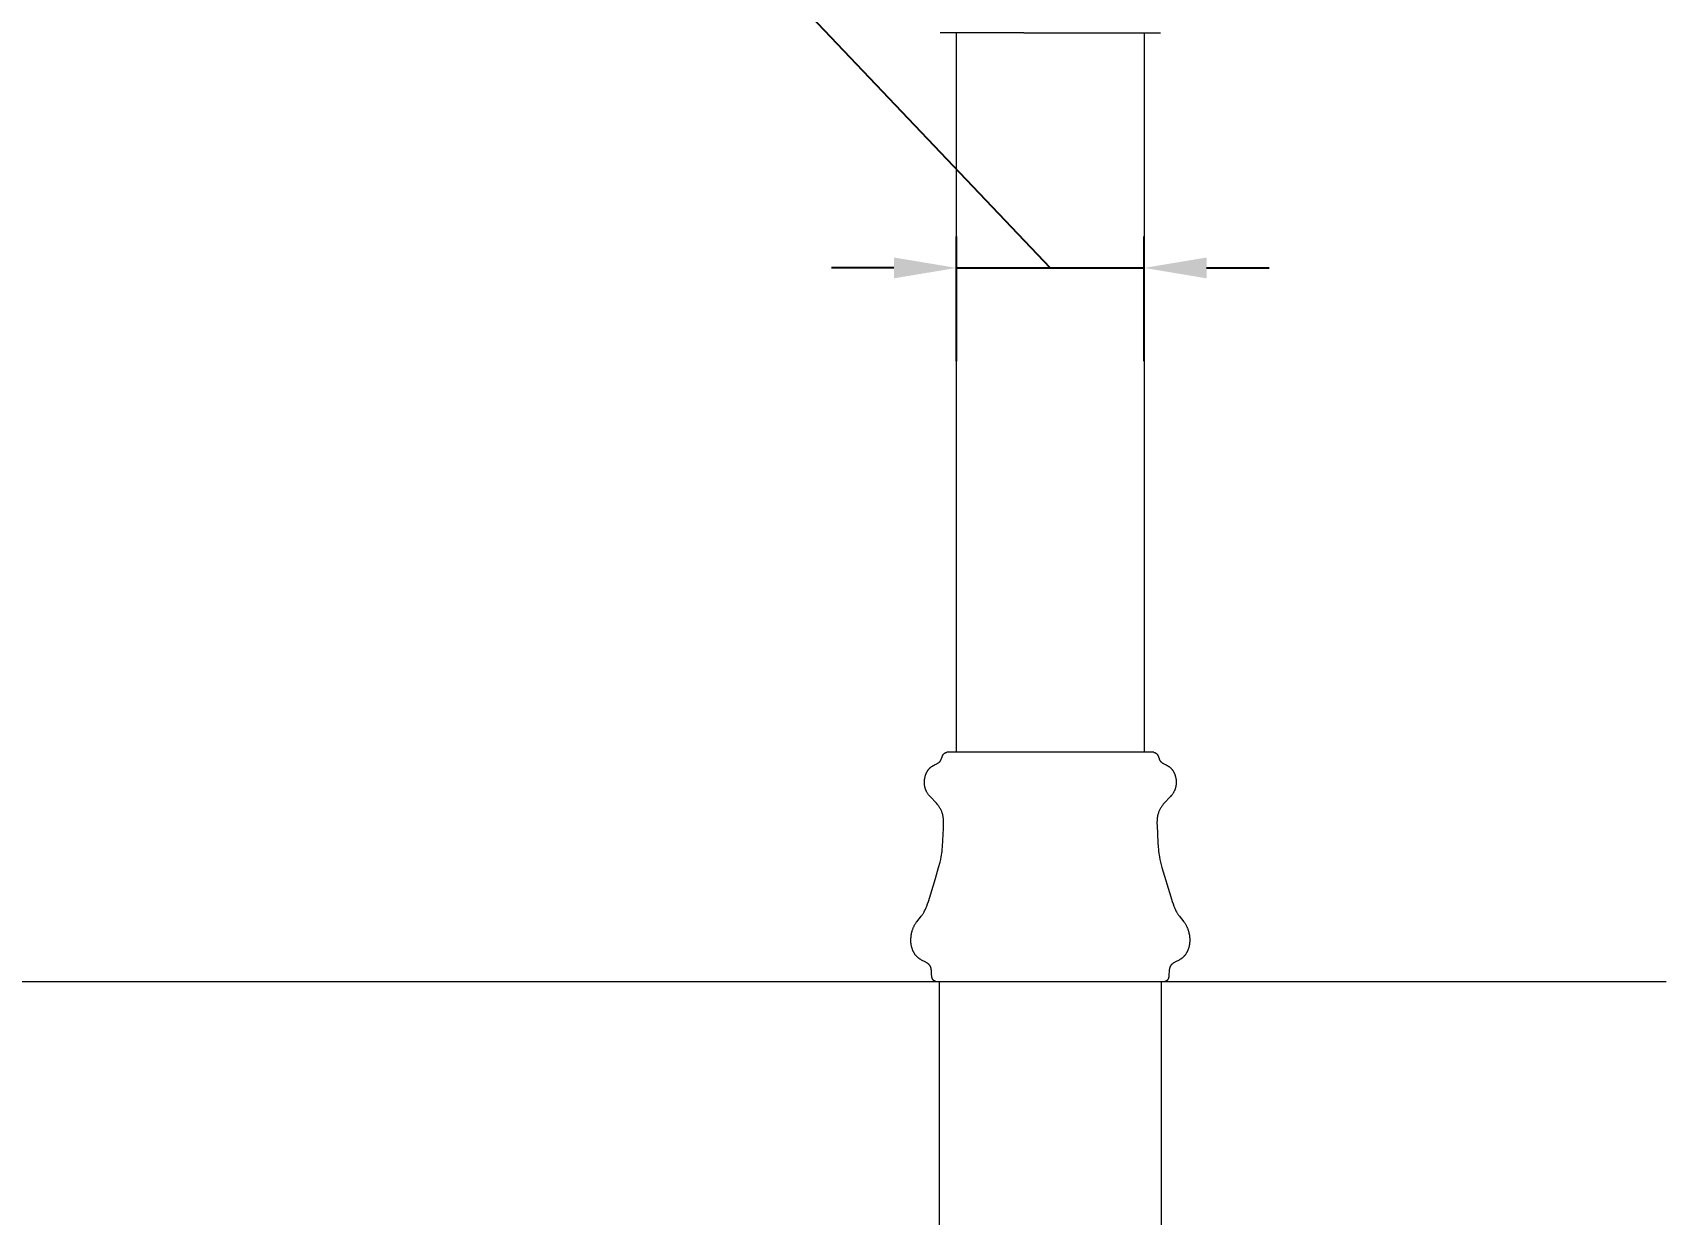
# Model space of a CAD drawing. Header units: inches. Extents: x -13 to 609, y -6 to 131.
# Drawn here: x 65.74 to 91.84, y 52.71 to 71.59 of the extents above; entities that cross this region are included whole.
import ezdxf

# ---------------------------------------------------------------- set-up
doc = ezdxf.new("R2010")
doc.units = ezdxf.units.IN
doc.header["$PDSIZE"] = -1
doc.layers.add('ZANO_R', color=7, linetype='Continuous', lineweight=0)
doc.styles.add('Arial', font='arial.ttf')
doc.styles.get("Standard").update_dxf_attribs({"font": 'ARIALUNI.TTF'})
doc.dimstyles.new('amerykanie', dxfattribs={"dimtxt": 50, "dimasz": 50, "dimexe": 0.5, "dimexo": 0.5, "dimgap": 1, "dimtad": 1, "dimdec": 0, "dimzin": 0, "dimlunit": 5, "dimtxsty": 'Standard', "dimcen": 0.09, "dimclrd": 1, "dimclre": 1, "dimclrt": 1, "dimazin": 0, "dimtfac": 1, "dimtdec": 0, "dimtmove": 0, "dimatfit": 3, "dimfxl": 1, "dimtzin": 0, "dimarcsym": 1})

# ---------------------------------------------------------------- blocks, each defined once
blk = doc.blocks.new('*D438')
at = {"layer": 'Defpoints', "color": 0}
for p in [(83.493, 67.832), (80.497, 65.842), (83.493, 65.842)]:
    blk.add_point(p, dxfattribs=at)
at = {"layer": 'ZANO_R', "color": 1, "lineweight": -2}
for p, q in [((75.414, 72.583), (77.478, 72.583)), ((77.478, 72.583), (81.995, 67.832)), ((80.497, 66.342), (80.497, 68.332)), ((83.493, 66.342), (83.493, 68.332)), ((79.497, 67.832), (78.497, 67.832)), ((80.497, 67.832), (83.493, 67.832)), ((84.493, 67.832), (85.493, 67.832))]:
    blk.add_line(p, q, dxfattribs=at)
at = {"layer": 'ZANO_R', "color": 1}
for points in [[(79.497, 67.665), (79.497, 67.998), (80.497, 67.832)], [(84.493, 67.998), (84.493, 67.665), (83.493, 67.832)]]:
    blk.add_solid(points, dxfattribs=at)
at = {"layer": 'ZANO_R', "color": 1, "insert": (76.446, 73.913), "char_height": 1.625, "attachment_point": 5, "style": 'Arial'}
blk.add_mtext('3', dxfattribs=at)

msp = doc.modelspace()

# ---------------------------------------------------------------- linework, layer by layer
at = {"layer": 'ZANO_R'}
for p, q in [((81.57025, 71.58978), (80.23657, 71.58978)), ((80.49704, 60.09371), (80.49704, 71.58978)), ((81.57025, 71.58978), (83.75349, 71.58978)), ((83.4931, 71.58978), (83.4931, 60.09371)), ((80.2708, 60.03202), (80.27282, 60.03677)), ((80.27282, 60.03677), (80.27497, 60.04145)), ((80.27497, 60.04145), (80.27629, 60.04414)), ((80.27629, 60.04414), (80.27765, 60.04676)), ((80.27765, 60.04676), (80.27905, 60.04932)), ((80.27905, 60.04932), (80.28049, 60.0518)), ((80.28049, 60.0518), (80.28197, 60.05422)), ((80.28197, 60.05422), (80.28349, 60.05657)), ((80.28349, 60.05657), (80.28505, 60.05885)), ((80.28505, 60.05885), (80.28666, 60.06106)), ((80.28666, 60.06106), (80.28832, 60.0632)), ((80.28832, 60.0632), (80.29002, 60.06528)), ((80.29002, 60.06528), (80.29177, 60.06728)), ((80.29177, 60.06728), (80.29357, 60.06922)), ((80.29357, 60.06922), (80.29542, 60.07109)), ((80.29542, 60.07109), (80.29732, 60.0729)), ((80.29732, 60.0729), (80.29927, 60.07463)), ((80.29927, 60.07463), (80.30128, 60.0763)), ((80.30128, 60.0763), (80.30335, 60.0779)), ((80.30335, 60.0779), (80.30547, 60.07943)), ((80.30547, 60.07943), (80.30765, 60.08089)), ((80.30765, 60.08089), (80.30989, 60.08228)), ((80.30989, 60.08228), (80.31219, 60.08361)), ((80.31219, 60.08361), (80.31455, 60.08487)), ((80.31455, 60.08487), (80.31698, 60.08606)), ((80.31698, 60.08606), (80.31947, 60.08718)), ((80.31947, 60.08718), (80.32203, 60.08824)), ((80.32203, 60.08824), (80.32465, 60.08922)), ((80.32465, 60.08922), (80.32734, 60.09014)), ((80.32734, 60.09014), (80.3301, 60.09099)), ((80.3301, 60.09099), (80.33293, 60.09177)), ((80.33293, 60.09177), (80.33583, 60.09249)), ((80.33583, 60.09249), (80.33881, 60.09313)), ((80.33881, 60.09313), (80.34186, 60.09371)), ((80.34346, 60.09371), (80.34198, 60.09371)), ((80.42724, 60.09371), (80.34346, 60.09371)), ((80.70441, 60.09371), (80.42724, 60.09371)), ((82.01611, 60.09371), (80.70441, 60.09371)), ((83.32369, 60.09371), (82.01611, 60.09371)), ((83.58604, 60.09371), (83.32369, 60.09371)), ((83.63583, 60.09371), (83.58604, 60.09371)), ((83.64594, 60.09371), (83.63583, 60.09371)), ((83.64795, 60.09371), (83.64594, 60.09371)), ((83.64827, 60.09371), (83.64795, 60.09371)), ((83.64816, 60.09371), (83.64827, 60.09371)), ((83.64827, 60.09371), (83.64827, 60.09371)), ((83.64828, 60.09371), (83.65133, 60.09313)), ((83.65133, 60.09313), (83.65431, 60.09249)), ((83.65431, 60.09249), (83.65721, 60.09177)), ((83.65721, 60.09177), (83.66004, 60.09099)), ((83.66004, 60.09099), (83.6628, 60.09014)), ((83.6628, 60.09014), (83.66549, 60.08922)), ((83.66549, 60.08922), (83.66812, 60.08824)), ((83.66812, 60.08824), (83.67067, 60.08718)), ((83.67067, 60.08718), (83.67316, 60.08606)), ((83.67316, 60.08606), (83.67559, 60.08487)), ((83.67559, 60.08487), (83.67795, 60.08361)), ((83.67795, 60.08361), (83.68025, 60.08228)), ((83.68025, 60.08228), (83.68249, 60.08089)), ((83.68249, 60.08089), (83.68467, 60.07943)), ((83.68467, 60.07943), (83.68679, 60.0779)), ((83.68679, 60.0779), (83.68886, 60.0763)), ((83.68886, 60.0763), (83.69087, 60.07463)), ((83.69087, 60.07463), (83.69282, 60.0729)), ((83.69282, 60.0729), (83.69473, 60.07109)), ((83.69473, 60.07109), (83.69658, 60.06922)), ((83.69658, 60.06922), (83.69837, 60.06728)), ((83.69837, 60.06728), (83.70012, 60.06528)), ((83.70012, 60.06528), (83.70183, 60.0632)), ((83.70183, 60.0632), (83.70348, 60.06106)), ((83.70348, 60.06106), (83.70509, 60.05885)), ((83.70509, 60.05885), (83.70665, 60.05657)), ((83.70665, 60.05657), (83.70817, 60.05422)), ((83.70817, 60.05422), (83.70965, 60.0518)), ((83.70965, 60.0518), (83.71109, 60.04932)), ((83.71109, 60.04932), (83.71249, 60.04676)), ((83.71249, 60.04676), (83.71385, 60.04414)), ((83.71385, 60.04414), (83.71517, 60.04145)), ((83.71517, 60.04145), (83.71732, 60.03677)), ((83.71732, 60.03677), (83.71934, 60.03202)), ((80.01948, 59.77181), (80.02223, 59.77716)), ((80.02223, 59.77716), (80.02508, 59.78243)), ((80.02508, 59.78243), (80.02804, 59.78763)), ((80.02804, 59.78763), (80.0311, 59.79276)), ((80.0311, 59.79276), (80.03427, 59.79781)), ((80.03427, 59.79781), (80.03754, 59.80277)), ((80.03754, 59.80277), (80.04092, 59.80765)), ((80.04092, 59.80765), (80.0444, 59.81245)), ((80.0444, 59.81245), (80.04799, 59.81715)), ((80.04799, 59.81715), (80.05168, 59.82176)), ((80.05168, 59.82176), (80.05548, 59.82628)), ((80.05548, 59.82628), (80.05939, 59.83069)), ((80.05939, 59.83069), (80.0634, 59.83501)), ((80.0634, 59.83501), (80.06752, 59.83921)), ((80.06752, 59.83921), (80.07174, 59.84331)), ((80.07174, 59.84331), (80.07607, 59.8473)), ((80.07607, 59.8473), (80.08051, 59.85117)), ((80.08051, 59.85117), (80.08625, 59.85589)), ((80.08625, 59.85589), (80.09215, 59.86042)), ((80.09215, 59.86042), (80.09818, 59.86478)), ((80.09818, 59.86478), (80.10432, 59.86897)), ((80.10432, 59.86897), (80.11056, 59.873)), ((80.11056, 59.873), (80.11688, 59.87689)), ((80.11688, 59.87689), (80.12327, 59.88062)), ((80.12327, 59.88062), (80.12969, 59.88422)), ((80.12969, 59.88422), (80.14537, 59.8924)), ((80.14537, 59.8924), (80.18057, 59.91022)), ((80.18057, 59.91022), (80.18872, 59.9146)), ((80.18872, 59.9146), (80.19612, 59.91883)), ((80.19612, 59.91883), (80.19992, 59.92114)), ((80.19992, 59.92114), (80.20365, 59.92351)), ((80.20365, 59.92351), (80.2073, 59.92595)), ((80.2073, 59.92595), (80.21088, 59.92846)), ((80.21088, 59.92846), (80.21437, 59.93105)), ((80.21437, 59.93105), (80.21777, 59.93372)), ((80.21777, 59.93372), (80.22108, 59.93649)), ((80.22108, 59.93649), (80.22429, 59.93936)), ((80.22429, 59.93936), (80.22586, 59.94083)), ((80.22586, 59.94083), (80.2274, 59.94233)), ((80.2274, 59.94233), (80.22891, 59.94386)), ((80.22891, 59.94386), (80.2304, 59.94542)), ((80.2304, 59.94542), (80.23185, 59.94701)), ((80.23185, 59.94701), (80.23328, 59.94863)), ((80.23328, 59.94863), (80.23468, 59.95028)), ((80.23468, 59.95028), (80.23605, 59.95197)), ((80.23605, 59.95197), (80.23739, 59.95369)), ((80.23739, 59.95369), (80.2387, 59.95544)), ((80.2387, 59.95544), (80.23997, 59.95723)), ((80.23997, 59.95723), (80.24122, 59.95906)), ((80.24122, 59.95906), (80.24243, 59.96092)), ((80.24243, 59.96092), (80.2436, 59.96282)), ((80.2436, 59.96282), (80.24474, 59.96476)), ((80.24474, 59.96476), (80.24585, 59.96674)), ((80.24585, 59.96674), (80.24695, 59.96882)), ((80.24695, 59.96882), (80.24802, 59.97095)), ((80.24802, 59.97095), (80.24906, 59.97312)), ((80.24906, 59.97312), (80.25007, 59.97532)), ((80.25007, 59.97532), (80.252, 59.97982)), ((80.252, 59.97982), (80.25383, 59.98441)), ((80.25383, 59.98441), (80.25722, 59.9937)), ((80.25722, 59.9937), (80.26707, 60.02236)), ((80.26707, 60.02236), (80.26889, 60.02721)), ((80.26889, 60.02721), (80.2708, 60.03202)), ((83.71934, 60.03202), (83.72126, 60.02721)), ((83.72126, 60.02721), (83.72307, 60.02236)), ((83.72307, 60.02236), (83.73292, 59.9937)), ((83.73292, 59.9937), (83.73631, 59.98441)), ((83.73631, 59.98441), (83.73814, 59.97982)), ((83.73814, 59.97982), (83.74007, 59.97532)), ((83.74007, 59.97532), (83.74108, 59.97312)), ((83.74108, 59.97312), (83.74212, 59.97095)), ((83.74212, 59.97095), (83.74319, 59.96882)), ((83.74319, 59.96882), (83.74429, 59.96674)), ((83.74429, 59.96674), (83.7454, 59.96476)), ((83.7454, 59.96476), (83.74654, 59.96282)), ((83.74654, 59.96282), (83.74772, 59.96092)), ((83.74772, 59.96092), (83.74893, 59.95906)), ((83.74893, 59.95906), (83.75017, 59.95723)), ((83.75017, 59.95723), (83.75144, 59.95544)), ((83.75144, 59.95544), (83.75275, 59.95369)), ((83.75275, 59.95369), (83.75409, 59.95197)), ((83.75409, 59.95197), (83.75546, 59.95028)), ((83.75546, 59.95028), (83.75686, 59.94863)), ((83.75686, 59.94863), (83.75829, 59.94701)), ((83.75829, 59.94701), (83.75975, 59.94542)), ((83.75975, 59.94542), (83.76123, 59.94386)), ((83.76123, 59.94386), (83.76274, 59.94233)), ((83.76274, 59.94233), (83.76428, 59.94083)), ((83.76428, 59.94083), (83.76585, 59.93936)), ((83.76585, 59.93936), (83.76906, 59.93649)), ((83.76906, 59.93649), (83.77237, 59.93372)), ((83.77237, 59.93372), (83.77577, 59.93105)), ((83.77577, 59.93105), (83.77927, 59.92846)), ((83.77927, 59.92846), (83.78284, 59.92595)), ((83.78284, 59.92595), (83.78649, 59.92351)), ((83.78649, 59.92351), (83.79022, 59.92114)), ((83.79022, 59.92114), (83.79402, 59.91883)), ((83.79402, 59.91883), (83.80142, 59.9146)), ((83.80142, 59.9146), (83.80957, 59.91022)), ((83.80957, 59.91022), (83.84477, 59.8924)), ((83.84477, 59.8924), (83.86045, 59.88422)), ((83.86045, 59.88422), (83.86688, 59.88062)), ((83.86688, 59.88062), (83.87326, 59.87689)), ((83.87326, 59.87689), (83.87958, 59.873)), ((83.87958, 59.873), (83.88582, 59.86897)), ((83.88582, 59.86897), (83.89197, 59.86478)), ((83.89197, 59.86478), (83.89799, 59.86042)), ((83.89799, 59.86042), (83.90389, 59.85589)), ((83.90389, 59.85589), (83.90963, 59.85117)), ((83.90963, 59.85117), (83.91407, 59.8473)), ((83.91407, 59.8473), (83.9184, 59.84331)), ((83.9184, 59.84331), (83.92262, 59.83921)), ((83.92262, 59.83921), (83.92674, 59.83501)), ((83.92674, 59.83501), (83.93076, 59.83069)), ((83.93076, 59.83069), (83.93466, 59.82628)), ((83.93466, 59.82628), (83.93846, 59.82176)), ((83.93846, 59.82176), (83.94215, 59.81715)), ((83.94215, 59.81715), (83.94574, 59.81245)), ((83.94574, 59.81245), (83.94922, 59.80765)), ((83.94922, 59.80765), (83.9526, 59.80277)), ((83.9526, 59.80277), (83.95587, 59.79781)), ((83.95587, 59.79781), (83.95904, 59.79276)), ((83.95904, 59.79276), (83.9621, 59.78763)), ((83.9621, 59.78763), (83.96506, 59.78243)), ((83.96506, 59.78243), (83.96791, 59.77716)), ((83.96791, 59.77716), (83.97066, 59.77181)), ((79.98377, 59.61234), (79.98392, 59.62451)), ((79.98402, 59.60023), (79.98377, 59.61234)), ((79.98392, 59.62451), (79.98445, 59.63671)), ((79.98466, 59.58821), (79.98402, 59.60023)), ((79.98445, 59.63671), (79.98538, 59.64892)), ((79.98569, 59.5763), (79.98466, 59.58821)), ((79.98538, 59.64892), (79.98671, 59.66113)), ((79.98711, 59.56451), (79.98569, 59.5763)), ((79.98671, 59.66113), (79.98844, 59.67329)), ((79.98891, 59.55289), (79.98711, 59.56451)), ((79.98844, 59.67329), (79.99057, 59.68539)), ((79.98995, 59.54714), (79.98891, 59.55289)), ((79.99109, 59.54144), (79.98995, 59.54714)), ((79.99057, 59.68539), (79.9931, 59.69741)), ((79.99233, 59.53579), (79.99109, 59.54144)), ((79.99366, 59.5302), (79.99233, 59.53579)), ((79.9931, 59.69741), (79.99604, 59.70932)), ((79.99509, 59.52466), (79.99366, 59.5302)), ((79.99661, 59.51918), (79.99509, 59.52466)), ((79.99604, 59.70932), (79.99766, 59.71523)), ((79.99822, 59.51377), (79.99661, 59.51918)), ((79.99766, 59.71523), (79.99938, 59.7211)), ((79.99993, 59.50842), (79.99822, 59.51377)), ((79.99938, 59.7211), (80.0012, 59.72693)), ((80.0012, 59.72693), (80.00313, 59.73272)), ((80.00313, 59.73272), (80.00515, 59.73847)), ((80.00515, 59.73847), (80.00728, 59.74416)), ((80.00728, 59.74416), (80.00952, 59.74981)), ((80.00952, 59.74981), (80.01185, 59.7554)), ((80.01185, 59.7554), (80.01429, 59.76093)), ((80.01429, 59.76093), (80.01683, 59.7664)), ((80.01683, 59.7664), (80.01948, 59.77181)), ((83.97066, 59.77181), (83.97331, 59.7664)), ((83.97331, 59.7664), (83.97585, 59.76093)), ((83.97585, 59.76093), (83.97829, 59.7554)), ((83.97829, 59.7554), (83.98063, 59.74981)), ((83.98063, 59.74981), (83.98286, 59.74416)), ((83.98286, 59.74416), (83.98499, 59.73847)), ((83.98499, 59.73847), (83.98702, 59.73272)), ((83.98702, 59.73272), (83.98894, 59.72693)), ((83.98894, 59.72693), (83.99076, 59.7211)), ((83.99192, 59.51377), (83.99021, 59.50842)), ((83.99076, 59.7211), (83.99249, 59.71523)), ((83.99353, 59.51918), (83.99192, 59.51377)), ((83.99249, 59.71523), (83.99411, 59.70932)), ((83.99506, 59.52466), (83.99353, 59.51918)), ((83.99411, 59.70932), (83.99704, 59.69741)), ((83.99648, 59.5302), (83.99506, 59.52466)), ((83.99781, 59.53579), (83.99648, 59.5302)), ((83.99704, 59.69741), (83.99957, 59.68539)), ((83.99905, 59.54144), (83.99781, 59.53579)), ((84.00019, 59.54714), (83.99905, 59.54144)), ((83.99957, 59.68539), (84.0017, 59.67329)), ((84.00123, 59.55289), (84.00019, 59.54714)), ((84.00303, 59.56451), (84.00123, 59.55289)), ((84.0017, 59.67329), (84.00343, 59.66113)), ((84.00445, 59.5763), (84.00303, 59.56451)), ((84.00343, 59.66113), (84.00476, 59.64892)), ((84.00548, 59.58821), (84.00445, 59.5763)), ((84.00476, 59.64892), (84.00569, 59.63671)), ((84.00612, 59.60023), (84.00548, 59.58821)), ((84.00569, 59.63671), (84.00623, 59.62451)), ((84.00637, 59.61234), (84.00612, 59.60023)), ((84.00623, 59.62451), (84.00637, 59.61234)), ((80.00174, 59.50314), (79.99993, 59.50842)), ((80.00364, 59.49793), (80.00174, 59.50314)), ((80.00538, 59.49341), (80.00364, 59.49793)), ((80.0072, 59.48894), (80.00538, 59.49341)), ((80.00909, 59.48453), (80.0072, 59.48894)), ((80.01105, 59.48017), (80.00909, 59.48453)), ((80.01516, 59.47161), (80.01105, 59.48017)), ((80.01953, 59.46325), (80.01516, 59.47161)), ((80.02413, 59.45508), (80.01953, 59.46325)), ((80.02895, 59.44709), (80.02413, 59.45508)), ((80.03399, 59.43926), (80.02895, 59.44709)), ((80.03922, 59.43159), (80.03399, 59.43926)), ((80.04464, 59.42406), (80.03922, 59.43159)), ((80.05023, 59.41667), (80.04464, 59.42406)), ((80.05598, 59.4094), (80.05023, 59.41667)), ((80.06187, 59.40224), (80.05598, 59.4094)), ((80.07404, 59.38821), (80.06187, 59.40224)), ((80.08663, 59.37449), (80.07404, 59.38821)), ((80.16504, 59.29376), (80.08663, 59.37449)), ((80.1776, 59.27974), (80.16504, 59.29376)), ((80.18972, 59.26532), (80.1776, 59.27974)), ((80.19745, 59.25555), (80.18972, 59.26532)), ((80.20492, 59.24557), (80.19745, 59.25555)), ((83.7927, 59.25555), (83.78522, 59.24557)), ((83.80042, 59.26532), (83.7927, 59.25555)), ((83.81255, 59.27974), (83.80042, 59.26532)), ((83.8251, 59.29376), (83.81255, 59.27974)), ((83.90351, 59.37449), (83.8251, 59.29376)), ((83.9161, 59.38821), (83.90351, 59.37449)), ((83.92827, 59.40224), (83.9161, 59.38821)), ((83.93416, 59.4094), (83.92827, 59.40224)), ((83.93991, 59.41667), (83.93416, 59.4094)), ((83.9455, 59.42406), (83.93991, 59.41667)), ((83.95092, 59.43159), (83.9455, 59.42406)), ((83.95615, 59.43926), (83.95092, 59.43159)), ((83.96119, 59.44709), (83.95615, 59.43926)), ((83.96602, 59.45508), (83.96119, 59.44709)), ((83.97062, 59.46325), (83.96602, 59.45508)), ((83.97498, 59.47161), (83.97062, 59.46325)), ((83.97909, 59.48017), (83.97498, 59.47161)), ((83.98105, 59.48453), (83.97909, 59.48017)), ((83.98294, 59.48894), (83.98105, 59.48453)), ((83.98476, 59.49341), (83.98294, 59.48894)), ((83.98651, 59.49793), (83.98476, 59.49341)), ((83.98841, 59.50314), (83.98651, 59.49793)), ((83.99021, 59.50842), (83.98841, 59.50314)), ((80.21215, 59.2354), (80.20492, 59.24557)), ((80.21911, 59.22504), (80.21215, 59.2354)), ((80.2258, 59.2145), (80.21911, 59.22504)), ((80.2322, 59.20379), (80.2258, 59.2145)), ((80.23831, 59.19292), (80.2322, 59.20379)), ((80.24411, 59.18189), (80.23831, 59.19292)), ((80.2496, 59.17072), (80.24411, 59.18189)), ((80.25477, 59.1594), (80.2496, 59.17072)), ((80.2596, 59.14796), (80.25477, 59.1594)), ((80.26408, 59.1364), (80.2596, 59.14796)), ((80.26821, 59.12472), (80.26408, 59.1364)), ((80.27198, 59.11293), (80.26821, 59.12472)), ((80.27537, 59.10105), (80.27198, 59.11293)), ((80.27838, 59.08908), (80.27537, 59.10105)), ((80.27987, 59.0824), (80.27838, 59.08908)), ((80.28125, 59.07571), (80.27987, 59.0824)), ((80.28368, 59.06226), (80.28125, 59.07571)), ((80.28568, 59.04876), (80.28368, 59.06226)), ((80.28729, 59.03522), (80.28568, 59.04876)), ((80.28854, 59.02167), (80.28729, 59.03522)), ((80.28946, 59.00813), (80.28854, 59.02167)), ((80.29009, 58.99462), (80.28946, 59.00813)), ((80.29045, 58.98116), (80.29009, 58.99462)), ((83.70005, 58.99462), (83.69969, 58.98116)), ((83.70068, 59.00813), (83.70005, 58.99462)), ((83.70161, 59.02167), (83.70068, 59.00813)), ((83.70286, 59.03522), (83.70161, 59.02167)), ((83.70447, 59.04876), (83.70286, 59.03522)), ((83.70647, 59.06226), (83.70447, 59.04876)), ((83.70889, 59.07571), (83.70647, 59.06226)), ((83.71027, 59.0824), (83.70889, 59.07571)), ((83.71177, 59.08908), (83.71027, 59.0824)), ((83.71477, 59.10105), (83.71177, 59.08908)), ((83.71816, 59.11293), (83.71477, 59.10105)), ((83.72193, 59.12472), (83.71816, 59.11293)), ((83.72606, 59.1364), (83.72193, 59.12472)), ((83.73055, 59.14796), (83.72606, 59.1364)), ((83.73538, 59.1594), (83.73055, 59.14796)), ((83.74054, 59.17072), (83.73538, 59.1594)), ((83.74603, 59.18189), (83.74054, 59.17072)), ((83.75183, 59.19292), (83.74603, 59.18189)), ((83.75794, 59.20379), (83.75183, 59.19292)), ((83.76435, 59.2145), (83.75794, 59.20379)), ((83.77103, 59.22504), (83.76435, 59.2145)), ((83.77799, 59.2354), (83.77103, 59.22504)), ((83.78522, 59.24557), (83.77799, 59.2354)), ((80.2734, 58.58949), (80.28767, 58.878)), ((80.28767, 58.878), (80.2899, 58.92829)), ((80.2899, 58.92829), (80.29051, 58.95449)), ((80.29051, 58.95449), (80.29045, 58.98116)), ((83.69969, 58.98116), (83.69963, 58.95449)), ((83.69963, 58.95449), (83.70024, 58.92829)), ((83.70024, 58.92829), (83.71327, 58.64637)), ((80.25767, 58.45231), (80.26202, 58.48026)), ((80.26202, 58.48026), (80.26566, 58.50768)), ((80.26566, 58.50768), (80.26871, 58.53484)), ((80.26871, 58.53484), (80.2734, 58.58949)), ((83.71327, 58.64637), (83.71675, 58.58949)), ((83.71675, 58.58949), (83.72143, 58.53484)), ((83.72143, 58.53484), (83.72448, 58.50768)), ((83.72448, 58.50768), (83.72812, 58.48026)), ((83.72812, 58.48026), (83.73247, 58.45231)), ((80.16078, 58.07988), (80.21084, 58.25133)), ((80.21084, 58.25133), (80.2342, 58.34055)), ((80.2342, 58.34055), (80.24417, 58.38323)), ((80.24417, 58.38323), (80.25253, 58.42357)), ((80.25253, 58.42357), (80.25767, 58.45231)), ((83.73247, 58.45231), (83.73761, 58.42357)), ((83.73761, 58.42357), (83.74597, 58.38323)), ((83.74597, 58.38323), (83.75595, 58.34055)), ((83.75595, 58.34055), (83.7793, 58.25133)), ((83.7793, 58.25133), (83.9201, 57.78347)), ((80.04697, 57.7102), (80.16078, 58.07988)), ((80.03414, 57.67267), (80.04697, 57.7102)), ((83.9201, 57.78347), (83.94318, 57.7102)), ((83.94318, 57.7102), (83.956, 57.67267)), ((79.87894, 57.40929), (79.92012, 57.45888)), ((79.92012, 57.45888), (79.93349, 57.47579)), ((79.93349, 57.47579), (79.93999, 57.48441)), ((79.93999, 57.48441), (79.94632, 57.49317)), ((79.94632, 57.49317), (79.95195, 57.50133)), ((79.95195, 57.50133), (79.95744, 57.50961)), ((79.95744, 57.50961), (79.96276, 57.51802)), ((79.96276, 57.51802), (79.96794, 57.52654)), ((79.96794, 57.52654), (79.97788, 57.54388)), ((79.97788, 57.54388), (79.98727, 57.5616)), ((79.98727, 57.5616), (79.99615, 57.57964)), ((79.99615, 57.57964), (80.00456, 57.59793)), ((80.00456, 57.59793), (80.01253, 57.61644)), ((80.01253, 57.61644), (80.0201, 57.6351)), ((80.0201, 57.6351), (80.03414, 57.67267)), ((83.956, 57.67267), (83.97004, 57.6351)), ((83.97004, 57.6351), (83.97761, 57.61644)), ((83.97761, 57.61644), (83.98558, 57.59793)), ((83.98558, 57.59793), (83.99399, 57.57964)), ((83.99399, 57.57964), (84.00287, 57.5616)), ((84.00287, 57.5616), (84.01226, 57.54388)), ((84.01226, 57.54388), (84.0222, 57.52654)), ((84.0222, 57.52654), (84.02738, 57.51802)), ((84.02738, 57.51802), (84.03271, 57.50961)), ((84.03271, 57.50961), (84.03819, 57.50133)), ((84.03819, 57.50133), (84.04383, 57.49317)), ((84.04383, 57.49317), (84.05016, 57.48441)), ((84.05016, 57.48441), (84.05665, 57.47579)), ((84.05665, 57.47579), (84.07002, 57.45888)), ((84.07002, 57.45888), (84.1112, 57.40929)), ((79.77117, 57.15753), (79.7734, 57.17285)), ((79.7734, 57.17285), (79.77606, 57.1881)), ((79.77606, 57.1881), (79.77915, 57.20327)), ((79.77915, 57.20327), (79.78266, 57.21835)), ((79.78266, 57.21835), (79.78756, 57.23687)), ((79.78756, 57.23687), (79.79024, 57.24605)), ((79.79024, 57.24605), (79.79309, 57.25517)), ((79.79309, 57.25517), (79.79611, 57.26423)), ((79.79611, 57.26423), (79.79929, 57.27322)), ((79.79929, 57.27322), (79.80264, 57.28213)), ((79.80264, 57.28213), (79.80616, 57.29096)), ((79.80616, 57.29096), (79.80985, 57.2997)), ((79.80985, 57.2997), (79.81372, 57.30835)), ((79.81372, 57.30835), (79.81778, 57.31689)), ((79.81778, 57.31689), (79.82201, 57.32533)), ((79.82201, 57.32533), (79.82643, 57.33366)), ((79.82643, 57.33366), (79.83103, 57.34187)), ((79.83103, 57.34187), (79.83582, 57.34996)), ((79.83582, 57.34996), (79.84081, 57.35792)), ((79.84081, 57.35792), (79.8467, 57.3668)), ((79.8467, 57.3668), (79.85281, 57.37552)), ((79.85281, 57.37552), (79.85912, 57.38411)), ((79.85912, 57.38411), (79.8656, 57.39259)), ((79.8656, 57.39259), (79.87894, 57.40929)), ((84.1112, 57.40929), (84.12455, 57.39259)), ((84.12455, 57.39259), (84.13102, 57.38411)), ((84.13102, 57.38411), (84.13733, 57.37552)), ((84.13733, 57.37552), (84.14344, 57.3668)), ((84.14344, 57.3668), (84.14933, 57.35792)), ((84.14933, 57.35792), (84.15432, 57.34996)), ((84.15432, 57.34996), (84.15911, 57.34187)), ((84.15911, 57.34187), (84.16372, 57.33366)), ((84.16372, 57.33366), (84.16813, 57.32533)), ((84.16813, 57.32533), (84.17237, 57.31689)), ((84.17237, 57.31689), (84.17642, 57.30835)), ((84.17642, 57.30835), (84.18029, 57.2997)), ((84.18029, 57.2997), (84.18398, 57.29096)), ((84.18398, 57.29096), (84.18751, 57.28213)), ((84.18751, 57.28213), (84.19086, 57.27322)), ((84.19086, 57.27322), (84.19404, 57.26423)), ((84.19404, 57.26423), (84.19705, 57.25517)), ((84.19705, 57.25517), (84.1999, 57.24605)), ((84.1999, 57.24605), (84.20259, 57.23687)), ((84.20259, 57.23687), (84.20749, 57.21835)), ((84.20749, 57.21835), (84.21099, 57.20327)), ((84.21099, 57.20327), (84.21408, 57.1881)), ((84.21408, 57.1881), (84.21674, 57.17285)), ((84.21674, 57.17285), (84.21897, 57.15753)), ((79.76686, 57.09593), (79.76722, 57.11135)), ((79.76698, 57.08051), (79.76686, 57.09593)), ((79.76762, 57.06512), (79.76698, 57.08051)), ((79.76722, 57.11135), (79.76807, 57.12677)), ((79.76876, 57.04977), (79.76762, 57.06512)), ((79.76807, 57.12677), (79.76939, 57.14217)), ((79.77044, 57.03448), (79.76876, 57.04977)), ((79.76939, 57.14217), (79.77117, 57.15753)), ((79.77148, 57.02685), (79.77044, 57.03448)), ((79.77266, 57.01925), (79.77148, 57.02685)), ((79.77397, 57.01166), (79.77266, 57.01925)), ((79.77542, 57.0041), (79.77397, 57.01166)), ((79.77702, 56.99656), (79.77542, 57.0041)), ((79.77875, 56.98905), (79.77702, 56.99656)), ((79.78063, 56.98157), (79.77875, 56.98905)), ((79.78266, 56.97411), (79.78063, 56.98157)), ((79.78647, 56.96139), (79.78266, 56.97411)), ((79.79072, 56.94879), (79.78647, 56.96139)), ((79.79302, 56.94255), (79.79072, 56.94879)), ((79.79542, 56.93634), (79.79302, 56.94255)), ((79.79793, 56.93017), (79.79542, 56.93634)), ((79.80056, 56.92406), (79.79793, 56.93017)), ((79.8033, 56.91799), (79.80056, 56.92406)), ((79.80615, 56.91197), (79.8033, 56.91799)), ((79.80912, 56.90601), (79.80615, 56.91197)), ((79.8122, 56.90011), (79.80912, 56.90601)), ((84.18102, 56.90601), (84.17794, 56.90011)), ((84.18399, 56.91197), (84.18102, 56.90601)), ((84.18684, 56.91799), (84.18399, 56.91197)), ((84.18958, 56.92406), (84.18684, 56.91799)), ((84.19221, 56.93017), (84.18958, 56.92406)), ((84.19472, 56.93634), (84.19221, 56.93017)), ((84.19713, 56.94255), (84.19472, 56.93634)), ((84.19942, 56.94879), (84.19713, 56.94255)), ((84.20367, 56.96139), (84.19942, 56.94879)), ((84.20749, 56.97411), (84.20367, 56.96139)), ((84.20951, 56.98157), (84.20749, 56.97411)), ((84.21139, 56.98905), (84.20951, 56.98157)), ((84.21313, 56.99656), (84.21139, 56.98905)), ((84.21472, 57.0041), (84.21313, 56.99656)), ((84.21617, 57.01166), (84.21472, 57.0041)), ((84.21749, 57.01925), (84.21617, 57.01166)), ((84.21866, 57.02685), (84.21749, 57.01925)), ((84.2197, 57.03448), (84.21866, 57.02685)), ((84.21897, 57.15753), (84.22075, 57.14217)), ((84.22138, 57.04977), (84.2197, 57.03448)), ((84.22075, 57.14217), (84.22207, 57.12677)), ((84.22253, 57.06512), (84.22138, 57.04977)), ((84.22207, 57.12677), (84.22292, 57.11135)), ((84.22316, 57.08051), (84.22253, 57.06512)), ((84.22292, 57.11135), (84.22329, 57.09593)), ((84.22329, 57.09593), (84.22316, 57.08051)), ((79.8154, 56.89428), (79.8122, 56.90011)), ((79.81871, 56.8885), (79.8154, 56.89428)), ((79.82214, 56.8828), (79.81871, 56.8885)), ((79.82569, 56.87717), (79.82214, 56.8828)), ((79.82936, 56.87162), (79.82569, 56.87717)), ((79.83314, 56.86615), (79.82936, 56.87162)), ((79.83705, 56.86075), (79.83314, 56.86615)), ((79.84107, 56.85545), (79.83705, 56.86075)), ((79.84522, 56.85023), (79.84107, 56.85545)), ((79.84948, 56.84511), (79.84522, 56.85023)), ((79.85387, 56.84008), (79.84948, 56.84511)), ((79.85838, 56.83515), (79.85387, 56.84008)), ((79.86302, 56.83032), (79.85838, 56.83515)), ((79.86777, 56.8256), (79.86302, 56.83032)), ((79.87266, 56.82098), (79.86777, 56.8256)), ((79.87766, 56.81648), (79.87266, 56.82098)), ((79.8828, 56.81209), (79.87766, 56.81648)), ((79.88806, 56.80782), (79.8828, 56.81209)), ((79.89345, 56.80368), (79.88806, 56.80782)), ((79.89896, 56.79966), (79.89345, 56.80368)), ((79.90523, 56.79534), (79.89896, 56.79966)), ((79.91164, 56.79117), (79.90523, 56.79534)), ((79.91816, 56.78713), (79.91164, 56.79117)), ((79.9248, 56.7832), (79.91816, 56.78713)), ((79.93832, 56.77563), (79.9248, 56.7832)), ((79.9933, 56.74698), (79.93832, 56.77563)), ((80.00661, 56.73963), (79.9933, 56.74698)), ((80.01277, 56.73605), (80.00661, 56.73963)), ((80.01887, 56.73234), (80.01277, 56.73605)), ((80.0249, 56.72851), (80.01887, 56.73234)), ((80.03082, 56.72453), (80.0249, 56.72851)), ((80.0366, 56.72039), (80.03082, 56.72453)), ((80.04224, 56.71607), (80.0366, 56.72039)), ((80.045, 56.71385), (80.04224, 56.71607)), ((80.0477, 56.71157), (80.045, 56.71385)), ((80.05036, 56.70924), (80.0477, 56.71157)), ((80.05297, 56.70686), (80.05036, 56.70924)), ((80.05551, 56.70443), (80.05297, 56.70686)), ((80.058, 56.70194), (80.05551, 56.70443)), ((80.06043, 56.69938), (80.058, 56.70194)), ((80.0628, 56.69677), (80.06043, 56.69938)), ((80.06509, 56.6941), (80.0628, 56.69677)), ((80.06732, 56.69137), (80.06509, 56.6941)), ((80.06947, 56.68856), (80.06732, 56.69137)), ((80.07155, 56.68569), (80.06947, 56.68856)), ((80.07354, 56.68276), (80.07155, 56.68569)), ((80.07546, 56.67975), (80.07354, 56.68276)), ((80.07729, 56.67666), (80.07546, 56.67975)), ((80.07903, 56.6735), (80.07729, 56.67666)), ((80.08068, 56.67027), (80.07903, 56.6735)), ((80.08223, 56.66696), (80.08068, 56.67027)), ((80.08369, 56.66356), (80.08223, 56.66696)), ((80.08505, 56.66009), (80.08369, 56.66356)), ((80.08638, 56.6563), (80.08505, 56.66009)), ((80.0876, 56.65242), (80.08638, 56.6563)), ((80.08872, 56.64847), (80.0876, 56.65242)), ((80.08973, 56.64447), (80.08872, 56.64847)), ((80.09065, 56.6404), (80.08973, 56.64447)), ((83.90041, 56.64447), (83.89949, 56.6404)), ((83.90142, 56.64847), (83.90041, 56.64447)), ((83.90254, 56.65242), (83.90142, 56.64847)), ((83.90376, 56.6563), (83.90254, 56.65242)), ((83.90509, 56.66009), (83.90376, 56.6563)), ((83.90645, 56.66356), (83.90509, 56.66009)), ((83.90791, 56.66696), (83.90645, 56.66356)), ((83.90947, 56.67027), (83.90791, 56.66696)), ((83.91111, 56.6735), (83.90947, 56.67027)), ((83.91286, 56.67666), (83.91111, 56.6735)), ((83.91468, 56.67975), (83.91286, 56.67666)), ((83.9166, 56.68276), (83.91468, 56.67975)), ((83.91859, 56.68569), (83.9166, 56.68276)), ((83.92067, 56.68856), (83.91859, 56.68569)), ((83.92282, 56.69137), (83.92067, 56.68856)), ((83.92505, 56.6941), (83.92282, 56.69137)), ((83.92734, 56.69677), (83.92505, 56.6941)), ((83.92971, 56.69938), (83.92734, 56.69677)), ((83.93214, 56.70194), (83.92971, 56.69938)), ((83.93463, 56.70443), (83.93214, 56.70194)), ((83.93718, 56.70686), (83.93463, 56.70443)), ((83.93978, 56.70924), (83.93718, 56.70686)), ((83.94244, 56.71157), (83.93978, 56.70924)), ((83.94515, 56.71385), (83.94244, 56.71157)), ((83.9479, 56.71607), (83.94515, 56.71385)), ((83.95354, 56.72039), (83.9479, 56.71607)), ((83.95933, 56.72453), (83.95354, 56.72039)), ((83.96525, 56.72851), (83.95933, 56.72453)), ((83.97127, 56.73234), (83.96525, 56.72851)), ((83.97737, 56.73605), (83.97127, 56.73234)), ((83.98354, 56.73963), (83.97737, 56.73605)), ((83.99684, 56.74698), (83.98354, 56.73963)), ((84.05182, 56.77563), (83.99684, 56.74698)), ((84.06534, 56.7832), (84.05182, 56.77563)), ((84.07198, 56.78713), (84.06534, 56.7832)), ((84.07851, 56.79117), (84.07198, 56.78713)), ((84.08491, 56.79534), (84.07851, 56.79117)), ((84.09118, 56.79966), (84.08491, 56.79534)), ((84.0967, 56.80368), (84.09118, 56.79966)), ((84.10208, 56.80782), (84.0967, 56.80368)), ((84.10734, 56.81209), (84.10208, 56.80782)), ((84.11248, 56.81648), (84.10734, 56.81209)), ((84.11748, 56.82098), (84.11248, 56.81648)), ((84.12237, 56.8256), (84.11748, 56.82098)), ((84.12713, 56.83032), (84.12237, 56.8256)), ((84.13176, 56.83515), (84.12713, 56.83032)), ((84.13627, 56.84008), (84.13176, 56.83515)), ((84.14066, 56.84511), (84.13627, 56.84008)), ((84.14493, 56.85023), (84.14066, 56.84511)), ((84.14907, 56.85545), (84.14493, 56.85023)), ((84.15309, 56.86075), (84.14907, 56.85545)), ((84.157, 56.86615), (84.15309, 56.86075)), ((84.16078, 56.87162), (84.157, 56.86615)), ((84.16445, 56.87717), (84.16078, 56.87162)), ((84.168, 56.8828), (84.16445, 56.87717)), ((84.17143, 56.8885), (84.168, 56.8828)), ((84.17474, 56.89428), (84.17143, 56.8885)), ((84.17794, 56.90011), (84.17474, 56.89428)), ((-3.34085, 56.4323), (88.76984, 56.4323)), ((72.15255, 56.4323), (91.83759, 56.4323)), ((80.09147, 56.6363), (80.09065, 56.6404)), ((80.09222, 56.63217), (80.09147, 56.6363)), ((80.09288, 56.62801), (80.09222, 56.63217)), ((80.094, 56.61967), (80.09288, 56.62801)), ((80.09488, 56.61137), (80.094, 56.61967)), ((80.0961, 56.59519), (80.09488, 56.61137)), ((80.09874, 56.54213), (80.0961, 56.59519)), ((80.09938, 56.53338), (80.09874, 56.54213)), ((80.10018, 56.52488), (80.09938, 56.53338)), ((80.10118, 56.51651), (80.10018, 56.52488)), ((80.10243, 56.50834), (80.10118, 56.51651)), ((80.10315, 56.50434), (80.10243, 56.50834)), ((80.10395, 56.5004), (80.10315, 56.50434)), ((80.10482, 56.49652), (80.10395, 56.5004)), ((80.10578, 56.49271), (80.10482, 56.49652)), ((80.10683, 56.48898), (80.10578, 56.49271)), ((80.10797, 56.48532), (80.10683, 56.48898)), ((80.10921, 56.48175), (80.10797, 56.48532)), ((80.11055, 56.47826), (80.10921, 56.48175)), ((80.11126, 56.47655), (80.11055, 56.47826)), ((80.112, 56.47486), (80.11126, 56.47655)), ((80.11277, 56.47319), (80.112, 56.47486)), ((80.11357, 56.47155), (80.11277, 56.47319)), ((80.11439, 56.46993), (80.11357, 56.47155)), ((80.11525, 56.46833), (80.11439, 56.46993)), ((80.11613, 56.46677), (80.11525, 56.46833)), ((80.11705, 56.46522), (80.11613, 56.46677)), ((80.118, 56.46371), (80.11705, 56.46522)), ((80.11898, 56.46221), (80.118, 56.46371)), ((80.11999, 56.46075), (80.11898, 56.46221)), ((80.12104, 56.45932), (80.11999, 56.46075)), ((80.12212, 56.45791), (80.12104, 56.45932)), ((80.12324, 56.45653), (80.12212, 56.45791)), ((80.12439, 56.45518), (80.12324, 56.45653)), ((80.12558, 56.45386), (80.12439, 56.45518)), ((80.1268, 56.45257), (80.12558, 56.45386)), ((80.12807, 56.45131), (80.1268, 56.45257)), ((80.12937, 56.45008), (80.12807, 56.45131)), ((80.1307, 56.44888), (80.12937, 56.45008)), ((80.13208, 56.44771), (80.1307, 56.44888)), ((80.1335, 56.44658), (80.13208, 56.44771)), ((80.13495, 56.44548), (80.1335, 56.44658)), ((80.13645, 56.44441), (80.13495, 56.44548)), ((80.13799, 56.44338), (80.13645, 56.44441)), ((80.13957, 56.44238), (80.13799, 56.44338)), ((80.1412, 56.44142), (80.13957, 56.44238)), ((80.14286, 56.44049), (80.1412, 56.44142)), ((80.14458, 56.4396), (80.14286, 56.44049)), ((80.14633, 56.43874), (80.14458, 56.4396)), ((80.14813, 56.43792), (80.14633, 56.43874)), ((80.14998, 56.43714), (80.14813, 56.43792)), ((80.15187, 56.4364), (80.14998, 56.43714)), ((80.15381, 56.43569), (80.15187, 56.4364)), ((80.1558, 56.43503), (80.15381, 56.43569)), ((80.15783, 56.4344), (80.1558, 56.43503)), ((80.15991, 56.43381), (80.15783, 56.4344)), ((80.16205, 56.43327), (80.15991, 56.43381)), ((80.16423, 56.43276), (80.16205, 56.43327)), ((80.16646, 56.4323), (80.16423, 56.43276)), ((80.22342, 53.28269), (80.22342, 56.4323)), ((83.76672, 56.4323), (83.76672, 53.28269)), ((83.82591, 56.43276), (83.82368, 56.4323)), ((83.8281, 56.43327), (83.82591, 56.43276)), ((83.83023, 56.43381), (83.8281, 56.43327)), ((83.83231, 56.4344), (83.83023, 56.43381)), ((83.83435, 56.43503), (83.83231, 56.4344)), ((83.83633, 56.43569), (83.83435, 56.43503)), ((83.83827, 56.4364), (83.83633, 56.43569)), ((83.84017, 56.43714), (83.83827, 56.4364)), ((83.84201, 56.43792), (83.84017, 56.43714)), ((83.84381, 56.43874), (83.84201, 56.43792)), ((83.84557, 56.4396), (83.84381, 56.43874)), ((83.84728, 56.44049), (83.84557, 56.4396)), ((83.84895, 56.44142), (83.84728, 56.44049)), ((83.85057, 56.44238), (83.84895, 56.44142)), ((83.85215, 56.44338), (83.85057, 56.44238)), ((83.85369, 56.44441), (83.85215, 56.44338)), ((83.85519, 56.44548), (83.85369, 56.44441)), ((83.85664, 56.44658), (83.85519, 56.44548)), ((83.85806, 56.44771), (83.85664, 56.44658)), ((83.85944, 56.44888), (83.85806, 56.44771)), ((83.86078, 56.45008), (83.85944, 56.44888)), ((83.86208, 56.45131), (83.86078, 56.45008)), ((83.86334, 56.45257), (83.86208, 56.45131)), ((83.86456, 56.45386), (83.86334, 56.45257)), ((83.86575, 56.45518), (83.86456, 56.45386)), ((83.8669, 56.45653), (83.86575, 56.45518)), ((83.86802, 56.45791), (83.8669, 56.45653)), ((83.8691, 56.45932), (83.86802, 56.45791)), ((83.87015, 56.46075), (83.8691, 56.45932)), ((83.87116, 56.46221), (83.87015, 56.46075)), ((83.87214, 56.46371), (83.87116, 56.46221)), ((83.87309, 56.46522), (83.87214, 56.46371)), ((83.87401, 56.46677), (83.87309, 56.46522)), ((83.8749, 56.46833), (83.87401, 56.46677)), ((83.87575, 56.46993), (83.8749, 56.46833)), ((83.87658, 56.47155), (83.87575, 56.46993)), ((83.87737, 56.47319), (83.87658, 56.47155)), ((83.87814, 56.47486), (83.87737, 56.47319)), ((83.87888, 56.47655), (83.87814, 56.47486)), ((83.87959, 56.47826), (83.87888, 56.47655)), ((83.88093, 56.48175), (83.87959, 56.47826)), ((83.88217, 56.48532), (83.88093, 56.48175)), ((83.88331, 56.48898), (83.88217, 56.48532)), ((83.88436, 56.49271), (83.88331, 56.48898)), ((83.88532, 56.49652), (83.88436, 56.49271)), ((83.8862, 56.5004), (83.88532, 56.49652)), ((83.88699, 56.50434), (83.8862, 56.5004)), ((83.88771, 56.50834), (83.88699, 56.50434)), ((83.88896, 56.51651), (83.88771, 56.50834)), ((83.88996, 56.52488), (83.88896, 56.51651)), ((83.89076, 56.53338), (83.88996, 56.52488)), ((83.89141, 56.54213), (83.89076, 56.53338)), ((83.89404, 56.59519), (83.89141, 56.54213)), ((83.89526, 56.61137), (83.89404, 56.59519)), ((83.89614, 56.61967), (83.89526, 56.61137)), ((83.89726, 56.62801), (83.89614, 56.61967)), ((83.89792, 56.63217), (83.89726, 56.62801)), ((83.89867, 56.6363), (83.89792, 56.63217)), ((83.89949, 56.6404), (83.89867, 56.6363)), ((80.22342, 50.84174), (80.22342, 53.28269)), ((83.76672, 53.28269), (83.76672, 50.84174))]:
    msp.add_line(p, q, dxfattribs=at)

# ---------------------------------------------------------------- dimensions: what is measured, and where the dimension line sits
dim = msp.add_linear_dim(base=(83.4931, 67.83169), p1=(80.49704, 65.84174), p2=(83.4931, 65.84174), dimstyle='amerykanie', override={"dimtxt": 1.625, "dimasz": 1, "dimgap": 0.5, "dimdec": 4, "dimtxsty": 'Arial', "dimaunit": 1, "dimadec": 1, "dimtdec": 4, "dimtmove": 1, "dimfrac": 2}, dxfattribs=at)
dim.commit()
dim.dimension.update_dxf_attribs({"geometry": '*D438', "text_midpoint": (76.9781, 72.58269), "dimtype": 160})

doc.saveas('drawing.dxf')
